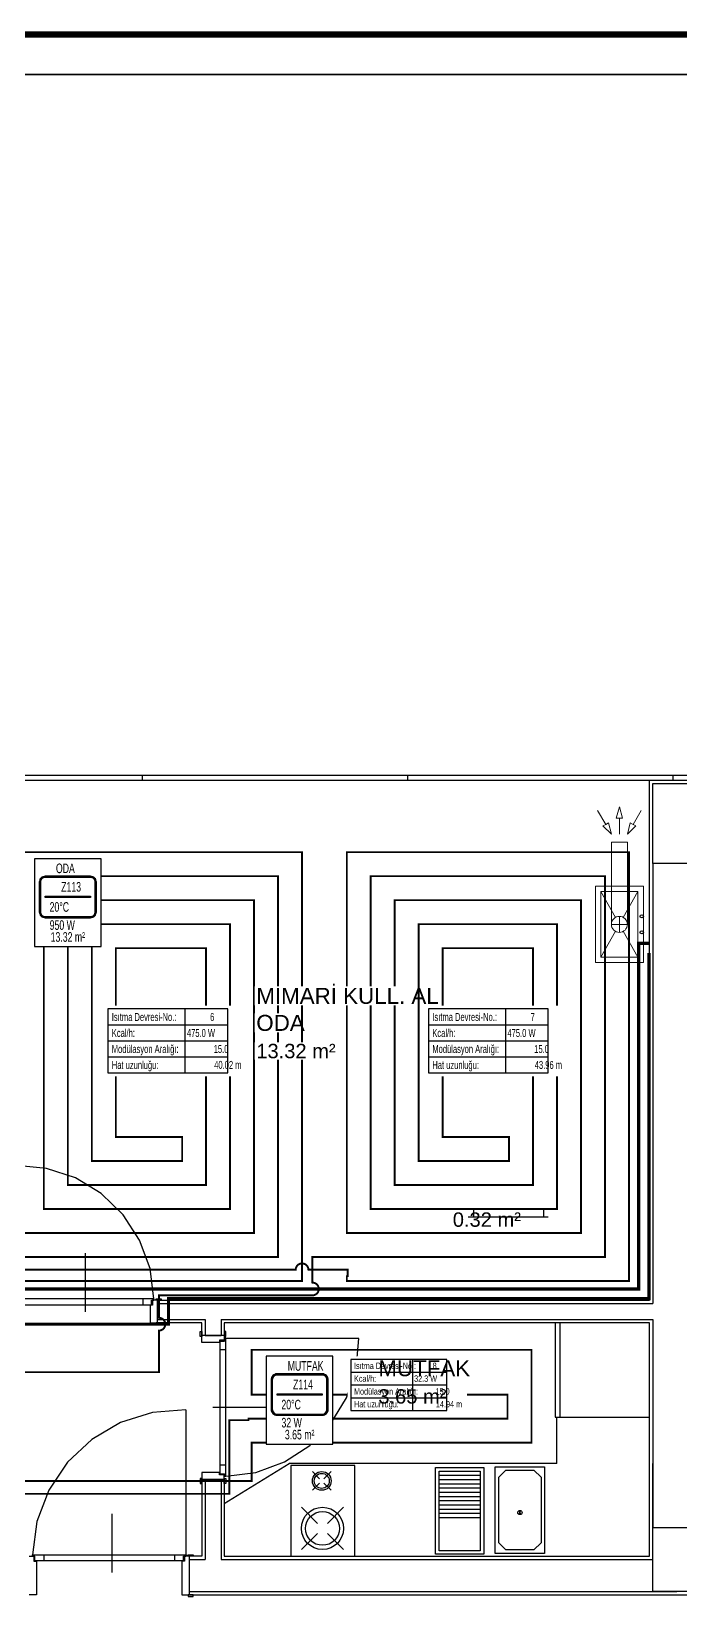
# Model space of a CAD drawing. Header units: centimetres. Extents: x -3952 to 26292, y -15092 to -10712.
# Drawn here: x 9127 to 9533, y -14076 to -13098 of the extents above; entities that cross this region are included whole.
import ezdxf
from ezdxf.enums import TextEntityAlignment as Align

# ---------------------------------------------------------------- set-up
doc = ezdxf.new("R2010")
doc.units = ezdxf.units.CM
doc.linetypes.add('ISITMA DONUS HATTI', pattern=[26, 20, -6])
for name, color, linetype in [('MD-YUK-BIRIMI', 7, 'Continuous'), ('MIMARI', 8, 'Continuous'), ('MIMARI-KOLON', 8, 'Continuous'), ('MIMARI-TEFRIS', 9, 'Continuous'), ('MIMARI-YAZI', 8, 'Continuous'), ('MTY-ISIKAYBIMAHAL', 2, 'Continuous'), ('MTY-ISITMA-DONUS-BORU', 30, 'ISITMA DONUS HATTI'), ('MTY-ISITMA-GIDIS-BORU', 10, 'Continuous'), ('MTY-PAFTA', 7, 'Continuous'), ('MTY-PEX-BORU', 1, 'Continuous'), ('MTY-RADYATÖR', 7, 'Continuous'), ('MTY-TEFRIS', 15, 'Continuous')]:
    doc.layers.add(name, color=color, linetype=linetype)
doc.layers.add('ROTAS-PAFTA-SINIRI', color=8, linetype='Continuous', plot=False)
doc.styles.add('MTYCAPLT', font='arial.ttf', dxfattribs={"width": 0.65, "height": 1})
doc.styles.add('ROTAS', font='arial.ttf')

# ---------------------------------------------------------------- blocks, each defined once
blk = doc.blocks.new('ROTAS_PAFTA')
blk.add_lwpolyline([(0, 0), (1, 0), (1, 1), (0, 1)], close=True)
blk = doc.blocks.new('MTY-RADYATOR MAHAL')
at = {"layer": 'MTY-ISIKAYBIMAHAL', "color": 2}
for points in [[(-35.7, 18.4), (-35.7, -18.4, 0.414214), (-28.2, -25.9), (28.2, -25.9, 0.414214), (35.7, -18.4), (35.7, 18.4, 0.414214), (28.2, 25.9), (-28.2, 25.9, 0.414214)], [(-34.2, 18.4), (-34.2, -18.4, 0.414214), (-28.2, -24.4), (28.2, -24.4, 0.414214), (34.2, -18.4), (34.2, 18.4, 0.414214), (28.2, 24.4), (-28.2, 24.4, 0.414214)]]:
    blk.add_lwpolyline(points, format="xyb", close=True, dxfattribs=at)
at = {"layer": 'MTY-ISIKAYBIMAHAL', "color": 4}
for points in [[(-35.2, 18.4), (-35.2, -18.4, 0.414214), (-28.2, -25.4), (28.2, -25.4, 0.414214), (35.2, -18.4), (35.2, 18.4, 0.414214), (28.2, 25.4), (-28.2, 25.4, 0.414214)], [(-34.7, 18.4), (-34.7, -18.4, 0.414214), (-28.2, -24.9), (28.2, -24.9, 0.414214), (34.7, -18.4), (34.7, 18.4, 0.414214), (28.2, 24.9), (-28.2, 24.9, 0.414214)]]:
    blk.add_lwpolyline(points, format="xyb", close=True, dxfattribs=at)
at = {"layer": 'MTY-ISIKAYBIMAHAL', "color": 2}
blk.add_lwpolyline([(-28.2, 0.8), (28.2, 0.8), (28.2, -0.8), (-28.2, -0.8)], close=True, dxfattribs=at)
at = {"layer": 'MTY-ISIKAYBIMAHAL', "color": 1, "style": 'MTYCAPLT', "width": 0.65}
for tag, p in [('MAHAL_001', (-14.9, 29.8)), ('NO_001', (-8.3, 6.7))]:
    blk.add_attdef(tag, p, '', height=12, rotation=360, dxfattribs=at)
at = {"layer": 'MTY-ISIKAYBIMAHAL', "color": 4, "style": 'MTYCAPLT', "width": 0.65}
for tag, p in [('DERECE_001', (-22.8, -18.5)), ('ISIKAYBI_001', (-22.7, -41.1))]:
    blk.add_attdef(tag, p, '', height=12, rotation=360, dxfattribs=at)
blk.add_attdef('ALAN', text='', height=12, rotation=360, dxfattribs=at).set_placement((0, -50), align=Align.MIDDLE_CENTER)
blk = doc.blocks.new('MTY-ETIKET')
at = {"layer": 'MTY-RADYATÖR'}
for p, q in [((2.69, 0), (2.69, 8)), ((-7, 6), (8, 6)), ((-7, 4), (8, 4)), ((-7, 2), (8, 2))]:
    blk.add_line(p, q, dxfattribs=at)
blk.add_lwpolyline([(8, 0), (8, 8), (-7, 8), (-7, 0)], close=True, dxfattribs=at)
at = {"layer": 'MTY-RADYATÖR', "style": 'MTYCAPLT', "width": 0.65}
for s, p in [('Isıtma Devresi-No.:', (-6.5, 7)), ('Kcal/h:', (-6.5, 5)), ('Modülasyon Aralığı:', (-6.5, 3)), ('Hat uzunluğu:', (-6.5, 1))]:
    blk.add_text(s, height=1, rotation=360, dxfattribs=at).set_placement(p, align=Align.MIDDLE_LEFT)
for tag, p in [('NO1_001', (5.8, 6.5)), ('AR_001', (6.25, 2.5)), ('UZ_001', (6.31, 0.51))]:
    blk.add_attdef(tag, p, '', height=1, rotation=360, dxfattribs=at)
at = {"layer": 'MTY-RADYATÖR', "color": 2, "style": 'MTYCAPLT', "width": 0.65}
for tag, p in [('BORU_001', (-7.07, 4.59)), ('YER_001', (2.9, 4.5))]:
    blk.add_attdef(tag, p, '', height=1, dxfattribs=at)
blk = doc.blocks.new('KOMBI1')
at = {"layer": 'MTY-TEFRIS', "color": 1, "lineweight": 20, "ltscale": 40}
for p, q in [((19.54, 17.48), (3.41, 26.62)), ((23.89, 20.02), (23.89, 10.02)), ((44.36, 26.62), (28.24, 17.48)), ((19.54, 12.55), (3.41, 3.41)), ((18.89, 15.02), (28.89, 15.02)), ((44.36, 3.41), (28.24, 12.55))]:
    blk.add_line(p, q, dxfattribs=at)
at = {"layer": 'MTY-TEFRIS', "color": 7, "lineweight": 20, "ltscale": 40}
for p, q in [((23.89, 20.02), (75.34, 20.02)), ((75.34, 20.02), (75.34, 10.02)), ((85.36, 25.29), (80.34, 20.02)), ((87.39, 21.84), (80.34, 20.02)), ((86.37, 23.56), (85.36, 25.29)), ((94.99, 28.63), (86.37, 23.56)), ((86.37, 23.56), (87.39, 21.84)), ((23.89, 10.02), (75.34, 10.02)), ((80.34, 15.02), (90.34, 15.02)), ((87.39, 8.19), (80.34, 10.02)), ((85.36, 4.74), (80.34, 10.02)), ((90.34, 15.02), (90.34, 17.02)), ((90.34, 17.02), (97.34, 15.02)), ((90.34, 15.02), (90.34, 13.02)), ((90.34, 13.02), (97.34, 15.02)), ((86.37, 6.47), (85.36, 4.74)), ((86.37, 6.47), (87.39, 8.19)), ((94.99, 1.4), (86.37, 6.47))]:
    blk.add_line(p, q, dxfattribs=at)
blk.add_lwpolyline([(0, 0), (47.77, 0), (47.77, 30.03), (0, 30.03)], close=True, dxfattribs=at)
at = {"layer": 'MTY-TEFRIS', "color": 1, "lineweight": 20, "ltscale": 40}
blk.add_lwpolyline([(3.41, 3.41), (44.36, 3.41), (44.36, 26.62), (3.41, 26.62)], close=True, dxfattribs=at)
at = {"layer": 'MTY-TEFRIS', "color": 7, "lineweight": 20, "ltscale": 40}
blk.add_circle((23.89, 15.02), 5, dxfattribs=at)
at = {"layer": 'MTY-TEFRIS', "color": 3, "ltscale": 10}
blk.add_circle((18.89, 1), 1, dxfattribs=at)
at = {"layer": 'MTY-TEFRIS', "color": 1, "ltscale": 10}
blk.add_circle((28.89, 1), 1, dxfattribs=at)
at = {"layer": 'MD-YUK-BIRIMI', "color": 3, "style": 'MTYCAPLT', "width": 0.65}
for tag, p in [('SOCP_001', (17.6, -0.5)), ('SO_001', (18.23, 0.5))]:
    blk.add_attdef(tag, p, '', height=1, dxfattribs=at)
at = {"layer": 'MD-YUK-BIRIMI', "color": 1, "style": 'MTYCAPLT', "width": 0.65}
for tag, p in [('SCCP_001', (27.63, -0.5)), ('SC_001', (28.25, 0.5))]:
    blk.add_attdef(tag, p, '', height=1, dxfattribs=at)

msp = doc.modelspace()

# ---------------------------------------------------------------- linework, layer by layer
at = {"layer": 'MIMARI'}
for p, q in [((9196.44, -13563.05), (9196.44, -13566.05)), ((9362.44, -13563.05), (9362.44, -13566.05)), ((9528.44, -13563.05), (9528.44, -13566.05)), ((9515.86, -13618.05), (9515.86, -13893.05)), ((9400.38, -13834), (9450.38, -13834)), ((9400.38, -13839), (9450.38, -13839)), ((9403.67, -13834), (9403.67, -13839)), ((9447.45, -13834), (9447.45, -13839)), ((9160.86, -13861.61), (9160.86, -13898.3)), ((9203.88, -13890.06), (9117.85, -13890.06)), ((9196.81, -13890.06), (9196.81, -13893.89)), ((9202.38, -13893.89), (9202.38, -13891)), ((9202.38, -13891), (9203.88, -13891)), ((9205.86, -13891.05), (9202.89, -13891.05)), ((9202.89, -13891.05), (9202.89, -13894.02)), ((9203.88, -13891.05), (9203.88, -13890.06)), ((9205.3, -13890.08), (9208.34, -13890.08)), ((9205.3, -13891.05), (9205.3, -13890.08)), ((9208.34, -13891.05), (9205.3, -13891.05)), ((9205.86, -13891.05), (9205.86, -13905.05)), ((9208.34, -13890.08), (9208.34, -13891.05)), ((9119.34, -13893.89), (9202.38, -13893.89)), ((9201.41, -13894.02), (9201.41, -13905.05)), ((9202.89, -13894.02), (9201.41, -13894.02)), ((9205.86, -13893.05), (9515.86, -13893.05)), ((9205.86, -13893.05), (9205.86, -13903.05)), ((9201.41, -13905.05), (9205.86, -13905.05)), ((9205.3, -13905.05), (9205.3, -13906.19)), ((9208.39, -13905.05), (9205.3, -13905.05)), ((9205.3, -13906.19), (9208.39, -13906.19)), ((9205.86, -13903.05), (9235.86, -13903.05)), ((9208.39, -13906.19), (9208.39, -13905.05)), ((9232.72, -13910.53), (9233.86, -13910.53)), ((9232.72, -13913.61), (9232.72, -13910.53)), ((9233.86, -13910.53), (9233.86, -13913.61)), ((9235.86, -13903.05), (9235.86, -13913.05)), ((9245.86, -13903.05), (9515.86, -13903.05)), ((9245.86, -13903.05), (9245.86, -13913.05)), ((9247.86, -13910.58), (9247.86, -13913.61)), ((9248.83, -13910.58), (9247.86, -13910.58)), ((9248.83, -13913.61), (9248.83, -13910.58)), ((9515.86, -13903.05), (9515.86, -14033.05)), ((9233.86, -13913.61), (9232.72, -13913.61)), ((9233.86, -13917.51), (9233.86, -13913.05)), ((9247.86, -13913.05), (9233.86, -13913.05)), ((9244.89, -13917.51), (9233.86, -13917.51)), ((9235.86, -13913.05), (9245.86, -13913.05)), ((9244.89, -13916.02), (9244.89, -13917.51)), ((9247.86, -13916.02), (9244.89, -13916.02)), ((9245.03, -13916.53), (9245.03, -13999.57)), ((9245.03, -13916.53), (9247.92, -13916.53)), ((9247.86, -13913.05), (9247.86, -13916.02)), ((9247.86, -13913.61), (9248.83, -13913.61)), ((9247.86, -13915.04), (9248.85, -13915.04)), ((9247.92, -13916.53), (9247.92, -13915.04)), ((9248.85, -14001.07), (9248.85, -13915.04)), ((9332.03, -13915.04), (9248.85, -13915.04)), ((9248.85, -13922.11), (9245.03, -13922.11)), ((9223.88, -13959.51), (9223.88, -14050.06)), ((9277.31, -13958.05), (9240.61, -13958.05)), ((9233.86, -13998.6), (9233.86, -14003.05)), ((9244.89, -13998.6), (9233.86, -13998.6)), ((9244.89, -14000.08), (9244.89, -13998.6)), ((9248.85, -13994), (9245.03, -13994)), ((9515.86, -14053.05), (9515.86, -13993.05)), ((9233.86, -14002.49), (9232.72, -14002.49)), ((9232.72, -14002.49), (9232.72, -14005.58)), ((9232.72, -14005.58), (9233.86, -14005.58)), ((9233.86, -14005.58), (9233.86, -14002.49)), ((9247.86, -14003.05), (9233.86, -14003.05)), ((9235.86, -14003.05), (9235.86, -14053.05)), ((9235.86, -14003.05), (9245.86, -14003.05)), ((9247.86, -14000.08), (9244.89, -14000.08)), ((9245.03, -13999.57), (9247.92, -13999.57)), ((9245.86, -14003.05), (9245.86, -14053.05)), ((9247.86, -14003.05), (9247.86, -14000.08)), ((9247.86, -14001.07), (9248.85, -14001.07)), ((9247.86, -14005.53), (9247.86, -14002.49)), ((9247.86, -14002.49), (9248.83, -14002.49)), ((9248.83, -14005.53), (9247.86, -14005.53)), ((9247.92, -13999.57), (9247.92, -14001.07)), ((9248.83, -14002.49), (9248.83, -14005.53)), ((9177.46, -14024.58), (9177.46, -14061.28)), ((9125.86, -14051.05), (9128.83, -14051.05)), ((9127.85, -14050.06), (9223.88, -14050.06)), ((9127.85, -14051.05), (9127.85, -14050.06)), ((9129.34, -14051), (9127.85, -14051)), ((9128.83, -14051.05), (9128.83, -14054.02)), ((9128.83, -14054.02), (9130.32, -14054.02)), ((9129.34, -14053.89), (9129.34, -14051)), ((9222.38, -14053.89), (9129.34, -14053.89)), ((9130.32, -14054.02), (9130.32, -14075.05)), ((9134.92, -14050.06), (9134.92, -14053.89)), ((9216.81, -14050.06), (9216.81, -14053.89)), ((9222.89, -14054.02), (9221.41, -14054.02)), ((9221.41, -14054.02), (9221.41, -14075.05)), ((9222.38, -14051), (9223.88, -14051)), ((9222.38, -14053.89), (9222.38, -14051)), ((9222.89, -14051.05), (9222.89, -14054.02)), ((9225.86, -14051.05), (9222.89, -14051.05)), ((9223.88, -14051.05), (9223.88, -14050.06)), ((9225.3, -14050.08), (9228.34, -14050.08)), ((9225.3, -14051.05), (9225.3, -14050.08)), ((9228.34, -14051.05), (9225.3, -14051.05)), ((9225.86, -14051.05), (9225.86, -14075.05)), ((9225.86, -14053.05), (9235.86, -14053.05)), ((9225.86, -14053.05), (9225.86, -14073.05)), ((9228.34, -14050.08), (9228.34, -14051.05)), ((9245.86, -14053.05), (9515.86, -14053.05)), ((9130.32, -14075.05), (9125.86, -14075.05)), ((9221.41, -14075.05), (9225.86, -14075.05)), ((9225.3, -14075.05), (9225.3, -14076.19)), ((9228.39, -14075.05), (9225.3, -14075.05)), ((9225.3, -14076.19), (9228.39, -14076.19)), ((9225.86, -14073.05), (9530.86, -14073.05)), ((9228.39, -14076.19), (9228.39, -14075.05))]:
    msp.add_line(p, q, dxfattribs=at)
for points in [[(8034.44, -13566.05), (11020.86, -13566.05), (11020.86, -13563.05), (8034.44, -13563.05), (8034.44, -13566.05)], [(9205.86, -13891.05), (9513.86, -13891.05), (9513.86, -13566.05), (9567.86, -13566.05), (9567.86, -13620.05), (9537.86, -13620.05), (9537.86, -13891.05), (9845.86, -13891.05)], [(9203.88, -13890.06), (9201.47, -13871.26), (9194.93, -13853.47), (9184.58, -13837.58), (9170.95, -13824.4), (9154.73, -13814.6), (9136.72, -13808.66), (9117.85, -13806.88)], [(9233.86, -13913.05), (9233.86, -13905.05), (9205.86, -13905.05)], [(9247.86, -14003.05), (9247.86, -14051.05), (9513.86, -14051.05), (9513.86, -13991.05), (9513.86, -13991.05), (9513.86, -13905.05), (9247.86, -13905.05), (9247.86, -13913.05)], [(9248.44, -13914.12), (9248.44, -13914.72), (9248.44, -13914.12)], [(9248.85, -14001.07), (9267.66, -13998.66), (9285.45, -13992.12), (9301.34, -13981.77), (9314.51, -13968.14), (9324.32, -13951.92), (9330.26, -13933.91), (9332.03, -13915.04)], [(9223.88, -13959.51), (9203, -13961.13), (9183.02, -13967.39), (9164.96, -13977.97), (9149.73, -13992.33), (9138.1, -14009.74), (9130.69, -14029.32), (9127.85, -14050.06)], [(9233.86, -14003.05), (9233.86, -14051.05), (9225.86, -14051.05)], [(9224.8, -14050.47), (9224.2, -14050.47), (9224.8, -14050.47)], [(9225.86, -14075.05), (9825.86, -14075.05)]]:
    msp.add_lwpolyline(points, dxfattribs=at)
at = {"layer": 'MIMARI-KOLON'}
for points in [[(9515.86, -13568.05), (9565.86, -13568.05), (9565.86, -13618.05), (9515.86, -13618.05), (9515.86, -13568.05)], [(9515.86, -14033.05), (9575.86, -14033.05), (9575.86, -14073.05), (9515.86, -14073.05), (9515.86, -14033.05)]]:
    msp.add_lwpolyline(points, dxfattribs=at)
at = {"layer": 'MIMARI-TEFRIS'}
for p, q in [((9513.86, -13905.05), (9454.86, -13905.05)), ((9454.86, -13905.05), (9454.86, -13964.05)), ((9457.92, -13964.05), (9457.92, -13905.05)), ((9513.86, -13964.05), (9513.86, -13905.05)), ((9454.86, -13964.05), (9513.86, -13964.05)), ((9455.86, -13993.05), (9455.86, -13964.05)), ((9247.86, -14018.05), (9288.44, -13993.05)), ((9455.86, -13993.05), (9288.44, -13993.05)), ((9307.46, -14002.55), (9302.98, -13998.07)), ((9310.22, -14002.55), (9314.69, -13998.07)), ((9379.99, -14049.77), (9379.99, -13995.57)), ((9379.99, -13995.57), (9410.17, -13995.57)), ((9382.19, -14047.57), (9382.19, -13997.77)), ((9382.19, -13997.77), (9407.97, -13997.77)), ((9407.97, -13997.77), (9407.97, -14047.57)), ((9410.17, -13995.57), (9410.17, -14049.77)), ((9417.37, -14049.3), (9417.37, -13995.1)), ((9417.37, -13995.1), (9448.17, -13995.1)), ((9448.17, -13995.1), (9448.17, -14049.3)), ((9302.98, -14009.78), (9307.46, -14005.31)), ((9314.69, -14009.78), (9310.22, -14005.31)), ((9382.19, -14000.41), (9407.97, -14000.41)), ((9382.19, -14003.05), (9407.97, -14003.05)), ((9382.19, -14005.69), (9407.97, -14005.69)), ((9382.19, -14008.33), (9407.97, -14008.33)), ((9382.19, -14010.97), (9407.97, -14010.97)), ((9382.19, -14013.61), (9407.97, -14013.61)), ((9382.19, -14016.25), (9407.97, -14016.25)), ((9382.19, -14018.89), (9407.97, -14018.89)), ((9306.17, -14030.52), (9296.08, -14020.44)), ((9312.39, -14030.52), (9322.48, -14020.44)), ((9382.19, -14021.53), (9407.97, -14021.53)), ((9382.19, -14024.17), (9407.97, -14024.17)), ((9382.19, -14026.81), (9407.97, -14026.81)), ((9432.15, -14022.53), (9433.4, -14024.86)), ((9432.15, -14024.86), (9433.4, -14022.53)), ((9296.08, -14046.84), (9306.17, -14036.75)), ((9322.48, -14046.84), (9312.39, -14036.75)), ((9407.97, -14047.57), (9382.19, -14047.57)), ((9410.17, -14049.77), (9379.99, -14049.77)), ((9448.17, -14049.3), (9417.37, -14049.3))]:
    msp.add_line(p, q, dxfattribs=at)
for points in [[(9289.45, -13994.36), (9289.45, -14050.89), (9329.5, -14050.89), (9329.5, -13994.36), (9289.45, -13994.36)], [(9445.97, -14001.7), (9445.97, -14042.7), (9441.57, -14047.1), (9423.97, -14047.1), (9419.57, -14042.7), (9419.57, -14001.7), (9423.97, -13997.3), (9441.57, -13997.3), (9445.97, -14001.7)]]:
    msp.add_lwpolyline(points, dxfattribs=at)
for centre, radius in [((9308.84, -14003.93), 5.86), ((9308.84, -14003.93), 4.68), ((9309.28, -14033.64), 13.2), ((9309.28, -14033.64), 10.56), ((9432.77, -14023.7), 1.32)]:
    msp.add_circle(centre, radius, dxfattribs=at)
at = {"layer": 'MTY-ISITMA-DONUS-BORU', "const_width": 2}
msp.add_lwpolyline([(9513.52, -13668), (9507, -13668), (9507, -13884), (9109, -13884), (9109, -13902), (9110.04, -13902.14), (9111, -13902.54), (9111.83, -13903.17), (9112.46, -13904), (9112.86, -13904.96), (9113, -13906), (9112.86, -13907.04), (9112.46, -13908), (9111.83, -13908.83), (9111, -13909.46), (9110.04, -13909.86), (9109, -13910), (9109, -14030), (8973, -14030), (8973, -14029), (8970, -14029)], dxfattribs=at)
at = {"layer": 'MTY-ISITMA-GIDIS-BORU', "const_width": 2}
msp.add_lwpolyline([(9513.52, -13674), (9513.52, -13890), (9213, -13890), (9213, -13906), (8883, -13906), (8883, -14028), (8882, -14028), (8882, -14029)], dxfattribs=at)
at = {"layer": 'MTY-PAFTA'}
for points, const_width in [([(7600, -15050), (11400, -15050), (11400, -13100), (7600, -13100)], 4), ([(7625, -15025), (11375, -15025), (11375, -13125), (7625, -13125)], 1)]:
    msp.add_lwpolyline(points, close=True, dxfattribs=dict(at, const_width=const_width))
at = {"layer": 'MTY-PEX-BORU', "const_width": 1.2}
for points in [[(9117, -13872), (9292.5, -13872), (9292.64, -13870.96), (9293.04, -13870), (9293.67, -13869.17), (9294.5, -13868.54), (9295.46, -13868.14), (9296.5, -13868), (9297.54, -13868.14), (9298.5, -13868.54), (9299.33, -13869.17), (9299.96, -13870), (9300.36, -13870.96), (9300.5, -13872), (9325, -13872), (9325, -13876), (9324.5, -13876), (9324.5, -13879), (9501, -13879), (9501, -13611), (9324.5, -13611), (9324.5, -13849), (9471, -13849), (9471, -13641), (9354.5, -13641), (9354.5, -13819), (9441, -13819), (9441, -13671), (9384.5, -13671), (9384.5, -13789), (9426, -13789), (9426, -13804), (9369.5, -13804), (9369.5, -13656), (9456, -13656), (9456, -13834), (9339.5, -13834), (9339.5, -13626), (9486, -13626), (9486, -13864), (9324.5, -13864), (9303, -13864), (9303, -13880), (9304.04, -13880.14), (9305, -13880.54), (9305.83, -13881.17), (9306.46, -13882), (9306.86, -13882.96), (9307, -13884), (9306.86, -13885.04), (9306.46, -13886), (9305.83, -13886.83), (9305, -13887.46), (9304.04, -13887.86), (9303, -13888), (9207, -13888), (9207, -13902), (9208.04, -13902.14), (9209, -13902.54), (9209.83, -13903.17), (9210.46, -13904), (9210.86, -13904.96), (9211, -13906), (9210.86, -13907.04), (9210.46, -13908), (9209.83, -13908.83), (9209, -13909.46), (9208.04, -13909.86), (9207, -13910), (9207, -13936), (9123, -13936)], [(9120, -13879), (9296.5, -13879), (9296.5, -13611), (9120, -13611)], [(9120, -13849), (9266.5, -13849), (9266.5, -13641), (9150, -13641), (9150, -13819), (9236.5, -13819), (9236.5, -13671), (9180, -13671), (9180, -13789), (9221.5, -13789), (9221.5, -13804), (9165, -13804), (9165, -13656), (9251.5, -13656), (9251.5, -13834), (9135, -13834), (9135, -13626), (9281.5, -13626), (9281.5, -13864), (9120, -13864)], [(9123, -14004), (9265, -14004), (9265, -13980), (9440, -13980), (9440, -13922), (9265, -13922), (9265, -13950), (9425, -13950), (9425, -13965), (9265, -13965), (9263, -13965), (9263, -13966), (9251, -13966), (9251, -14012), (9123, -14012)]]:
    msp.add_lwpolyline(points, dxfattribs=at)

# ---------------------------------------------------------------- block references
at = {"layer": 'MTY-TEFRIS', "rotation": 90}
msp.add_blockref('KOMBI1', (9510, -13680), dxfattribs=at)
at = {"layer": 'ROTAS-PAFTA-SINIRI', "xscale": 3800, "yscale": 1950}
msp.add_blockref('ROTAS_PAFTA', (7600, -15050), dxfattribs=at)

# ---------------------------------------------------------------- texts
at = {"layer": 'MIMARI-YAZI', "style": 'ROTAS'}
msp.add_text('0.32 m²', height=9, dxfattribs=at).set_placement((9390.79, -13845.12))

# ---------------------------------------------------------------- next in the draw order: wipeouts: each hides what was drawn before it
for points in [[(9129.14, -13670), (9170.86, -13670), (9170.86, -13615.08), (9129.14, -13615.08)], [(9173, -13751), (9265.26, -13751), (9265.26, -13707), (9173, -13707)], [(9373.5, -13751), (9465.76, -13751), (9465.76, -13707), (9373.5, -13707)], [(9274.14, -13981), (9315.86, -13981), (9315.86, -13926.08), (9274.14, -13926.08)], [(9325, -13962), (9399.61, -13962), (9399.61, -13926), (9325, -13926)]]:
    msp.add_wipeout(points)

# ---------------------------------------------------------------- next in the draw order: linework, layer by layer
at = {"layer": 'MTY-ISIKAYBIMAHAL'}
for points in [[(9129.14, -13670), (9170.86, -13670), (9170.86, -13615.08), (9129.14, -13615.08)], [(9274.14, -13981), (9315.86, -13981), (9315.86, -13926.08), (9274.14, -13926.08)]]:
    msp.add_lwpolyline(points, close=True, dxfattribs=at)

# ---------------------------------------------------------------- next in the draw order: block references
at = {"layer": 'MTY-TEFRIS', "xscale": 0.5, "yscale": 0.5}
for p, values in [((9150, -13639), {'DERECE_001': '20°C', 'MAHAL_001': 'ODA', 'ISIKAYBI_001': '950 W', 'NO_001': 'Z113', 'ALAN': '13.32 m²'}), ((9295, -13950), {'DERECE_001': '20°C', 'MAHAL_001': 'MUTFAK', 'ISIKAYBI_001': '32 W', 'NO_001': 'Z114', 'ALAN': '3.65 m²'})]:
    msp.add_blockref('MTY-RADYATOR MAHAL', p, dxfattribs=at).add_auto_attribs(values)
at = {"layer": 'MTY-TEFRIS'}
ref = msp.add_blockref('MTY-ETIKET', (9210, -13749), dxfattribs=dict(at, xscale=5, yscale=5))
ref.add_attrib('UZ_001', '40.02 m', (9241.56, -13746.46), dxfattribs={"layer": 'MTY-RADYATÖR', "height": 5, "rotation": 359.99998, "style": 'MTYCAPLT', "width": 0.65})
ref.add_attrib('AR_001', '15.0', (9241.25, -13736.5), dxfattribs={"layer": 'MTY-RADYATÖR', "height": 5, "rotation": 359.99998, "style": 'MTYCAPLT', "width": 0.65})
ref.add_attrib('NO1_001', '6', (9239, -13716.5), dxfattribs={"layer": 'MTY-RADYATÖR', "height": 5, "rotation": 359.99998, "style": 'MTYCAPLT', "width": 0.65})
ref.add_attrib('YER_001', '475.0 W', (9224.49, -13726.5), dxfattribs={"layer": 'MTY-RADYATÖR', "color": 2, "height": 5, "style": 'MTYCAPLT', "width": 0.65})
ref = msp.add_blockref('MTY-ETIKET', (9410.5, -13749), dxfattribs=dict(at, xscale=5, yscale=5))
ref.add_attrib('UZ_001', '43.96 m', (9442.06, -13746.46), dxfattribs={"layer": 'MTY-RADYATÖR', "height": 5, "rotation": 359.99998, "style": 'MTYCAPLT', "width": 0.65})
ref.add_attrib('AR_001', '15.0', (9441.75, -13736.5), dxfattribs={"layer": 'MTY-RADYATÖR', "height": 5, "rotation": 359.99998, "style": 'MTYCAPLT', "width": 0.65})
ref.add_attrib('NO1_001', '7', (9439.5, -13716.5), dxfattribs={"layer": 'MTY-RADYATÖR', "height": 5, "rotation": 359.99998, "style": 'MTYCAPLT', "width": 0.65})
ref.add_attrib('YER_001', '475.0 W', (9424.99, -13726.5), dxfattribs={"layer": 'MTY-RADYATÖR', "color": 2, "height": 5, "style": 'MTYCAPLT', "width": 0.65})
ref = msp.add_blockref('MTY-ETIKET', (9355, -13960), dxfattribs=dict(at, xscale=4, yscale=4))
ref.add_attrib('UZ_001', '14.94 m', (9380.25, -13957.97), dxfattribs={"layer": 'MTY-RADYATÖR', "height": 4, "rotation": 359.99998, "style": 'MTYCAPLT', "width": 0.65})
ref.add_attrib('AR_001', '15.0', (9380, -13950), dxfattribs={"layer": 'MTY-RADYATÖR', "height": 4, "rotation": 359.99998, "style": 'MTYCAPLT', "width": 0.65})
ref.add_attrib('NO1_001', '8', (9378.2, -13934), dxfattribs={"layer": 'MTY-RADYATÖR', "height": 4, "rotation": 359.99998, "style": 'MTYCAPLT', "width": 0.65})
ref.add_attrib('YER_001', '32.3 W', (9366.59, -13942), dxfattribs={"layer": 'MTY-RADYATÖR', "color": 2, "height": 4, "style": 'MTYCAPLT', "width": 0.65})

# ---------------------------------------------------------------- next in the draw order: texts
at = {"layer": 'MIMARI-YAZI', "style": 'ROTAS'}
for s, height, p in [('MUTFAK', 10, (9344.22, -13938.52)), ('3.65 m²', 9, (9344.22, -13955.61))]:
    msp.add_text(s, height=height, dxfattribs=at).set_placement(p)

# ---------------------------------------------------------------- next in the draw order: wipeouts: each hides what was drawn before it
for points in [[(9287.49, -13723.69), (9266.89, -13723.69), (9266.89, -13711.69), (9287.49, -13711.69)], [(9313.53, -13740.78), (9266.89, -13740.78), (9266.89, -13729.78), (9313.53, -13729.78)]]:
    msp.add_wipeout(points)

# ---------------------------------------------------------------- next in the draw order: texts
for s, height, p in [('ODA', 10, (9267.89, -13722.69)), ('13.32 m²', 9, (9267.89, -13739.78))]:
    msp.add_text(s, height=height, dxfattribs=at).set_placement(p)

# ---------------------------------------------------------------- next in the draw order: wipeouts: each hides what was drawn before it
msp.add_wipeout([(9361.89, -13706.81), (9266.89, -13706.81), (9266.89, -13694.81), (9361.89, -13694.81)])

# ---------------------------------------------------------------- next in the draw order: texts
msp.add_text('MİMARİ KULL. AL', height=10, dxfattribs=at).set_placement((9267.89, -13705.81))

doc.saveas('drawing.dxf')
